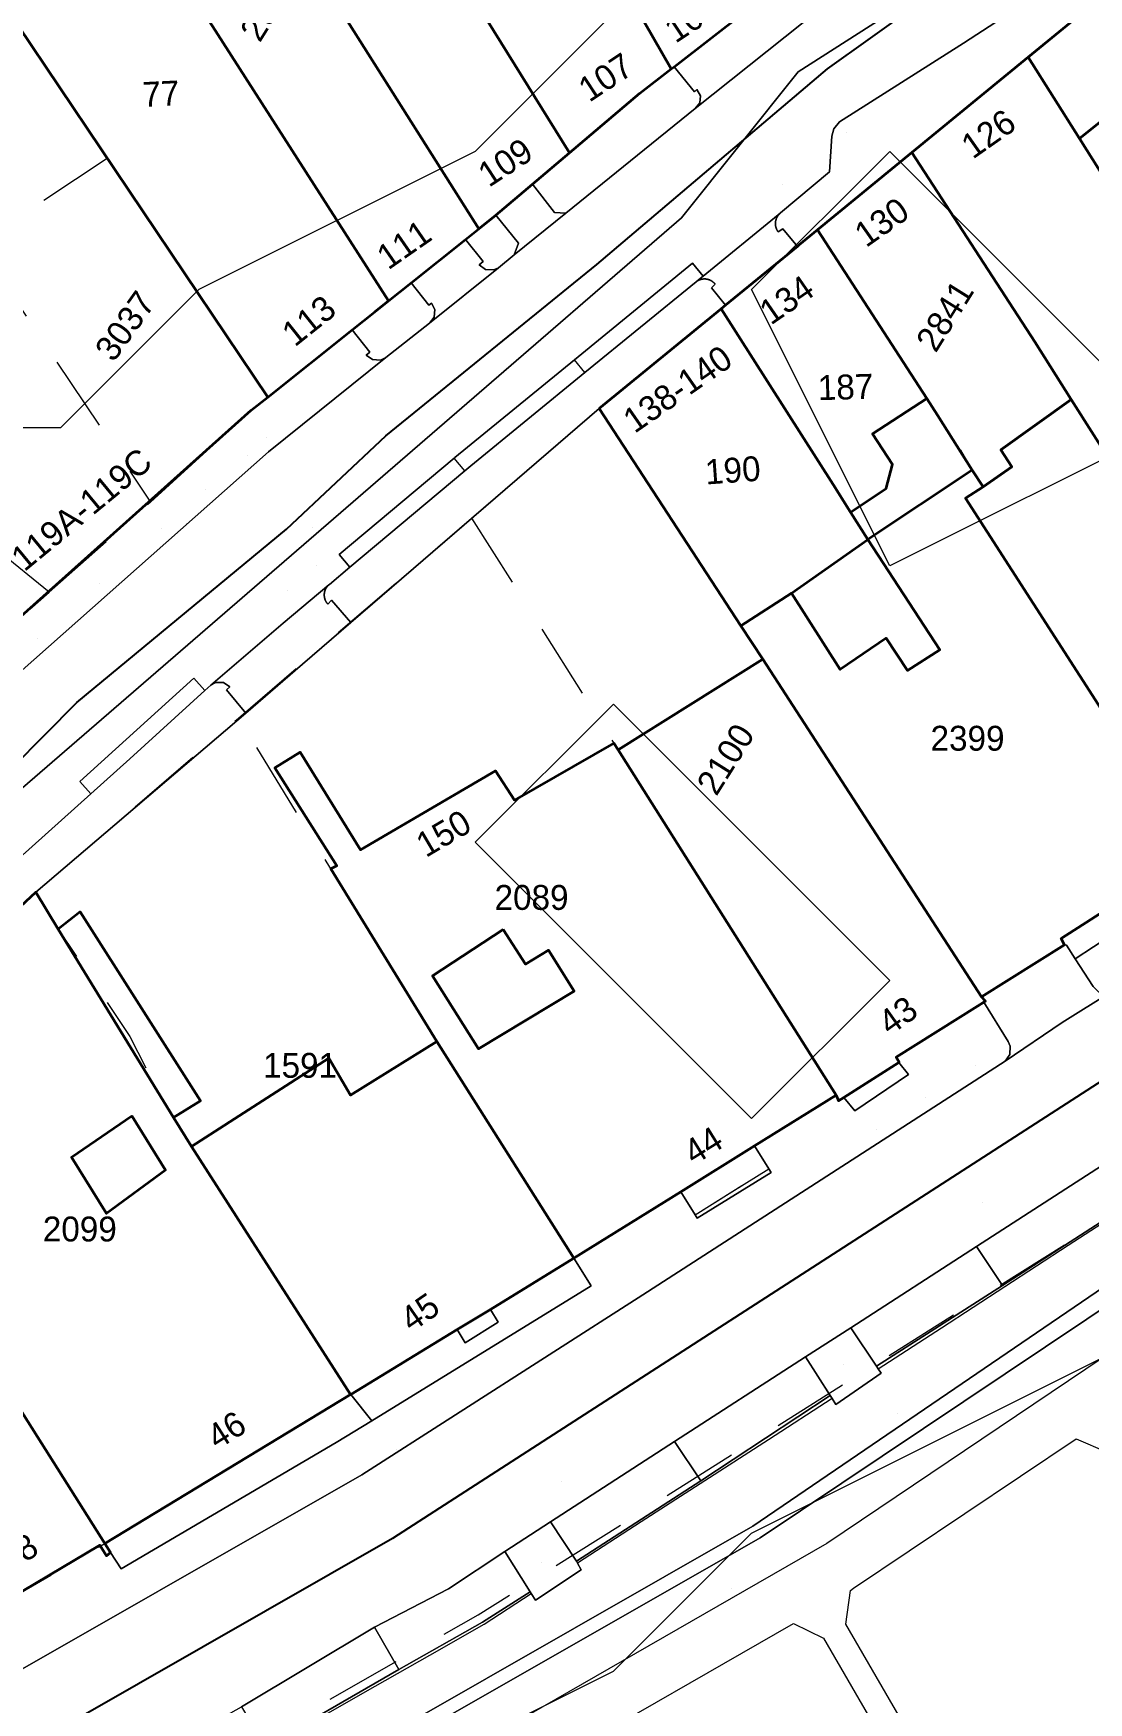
# Model space of a CAD drawing. Header units: metres. Extents: x 0 to 105485, y 0 to 425721.
# Drawn here: x 104996.5 to 105034.7, y 425471.4 to 425531.8 of the extents above; entities that cross this region are included whole.
import ezdxf
from ezdxf.enums import TextEntityAlignment as Align

# ---------------------------------------------------------------- set-up
doc = ezdxf.new("R2010")
doc.units = ezdxf.units.M
doc.header["$MEASUREMENT"] = 0
doc.linetypes.add('IE-TERREINAFSCHEIDING_KUNSTMATIG-SO', pattern=[11, 4, -1, 4, -2])
doc.linetypes.add('KG-PERCEEL-SO', pattern=[19, 5.5, -4, 5.5, -4])
for name, color, linetype, lineweight in [('B-XX-GK-KADEMUUR-G', 150, 'Continuous', 18), ('B-XX-GR-BOOM-G', 90, 'Continuous', 13), ('B-XX-IE-MEUBILAIR-G', 7, 'Continuous', 18), ('B-XX-IE-MEUBILAIR_WATERWEGMEUBILAIR-G', 150, 'Continuous', 18), ('B-XX-IE-TERREINAFSCHEIDING_KUNSTMATIG_HEKWERK-G', 20, 'IE-TERREINAFSCHEIDING_KUNSTMATIG-SO', 18), ('B-XX-KG-GRENS_PERCEEL-G', 150, 'KG-PERCEEL-SO', 18), ('B-XX-KG-GRENS_PERCEEL-T', 150, 'KG-PERCEEL-SO', 18), ('B-XX-KW-KUNSTWERK_STEIGER-G', 170, 'Continuous', 18), ('B-XX-OG-BEBOUWING-G', 7, 'Continuous', 35), ('B-XX-OG-BEBOUWING_HUISNUMMER-T', 7, 'Continuous', 18), ('B-XX-OG-BEBOUWING_TRAP-G', 7, 'Continuous', 18), ('B-XX-OG-GRENS-G', 7, 'Continuous', 18), ('B-XX-OG-TERREIN_ERF-G', 7, 'Continuous', 18), ('B-XX-OG-WATER_HAVEN-G', 170, 'Continuous', 18), ('B-XX-VH-GESLOTENVERHARDING_BETON-G', 10, 'Continuous', 18), ('B-XX-VH-ONVERHARD_ZAND-G', 210, 'Continuous', 18), ('B-XX-VH-OPENVERHARDING-G', 90, 'Continuous', 18), ('B-XX-VW-MARKERING-G', 7, 'Continuous', 18)]:
    doc.layers.add(name, color=color, linetype=linetype, lineweight=lineweight)
doc.layers.add('GIS-WEGVAKKEN', color=2, linetype='Continuous')

msp = doc.modelspace()

# ---------------------------------------------------------------- linework, layer by layer
at = {"layer": 'B-XX-GK-KADEMUUR-G', "ltscale": 0.5}
msp.add_lwpolyline([(105042.275, 425491.205), (105022.549, 425477.747), (105000, 425464.864), (104983.482, 425455.35), (104966.034, 425445.388), (104966.253, 425445.002), (105022.813, 425477.327), (105074.497, 425511.936)], dxfattribs=at)
at = {"layer": 'B-XX-GR-BOOM-G', "color": 0, "true_color": 0x604a38}
for points in [[(105025.835, 425483.603, 2.652), (105025.835, 425483.603, 5.452)], [(105014.899, 425476.451, 2.65), (105014.899, 425476.451, 5.45)]]:
    msp.add_polyline3d(points, dxfattribs=at)
at = {"layer": 'B-XX-IE-MEUBILAIR-G', "color": 0, "true_color": 0x604a38}
for points in [[(105025.929, 425528.196, 4.08), (105025.929, 425528.196, 7.08)], [(105023.629, 425526.3, 4.073), (105023.629, 425526.3, 7.073)], [(105023.317, 425525.083, 4.073), (105023.317, 425525.083, 5.573)], [(105014.626, 425524.324, 4.117), (105014.626, 425524.324, 5.617)], [(105004.947, 425517.161, 4.02), (105004.947, 425517.161, 7.02)], [(105015.211, 425516.981, 4.223), (105015.211, 425516.981, 5.723)], [(105004.251, 425516.484, 3.987), (105004.251, 425516.484, 5.487)], [(105012.337, 425516.12, 4.003), (105012.337, 425516.12, 5.503)], [(105002.754, 425515.276, 3.951), (105002.754, 425515.276, 6.951)], [(105002.043, 425514.022, 3.943), (105002.043, 425514.022, 5.443)], [(105001.138, 425513.859, 3.921), (105001.138, 425513.859, 6.921)], [(105006.611, 425513.876, 3.955), (105006.611, 425513.876, 5.455)], [(105006.767, 425512.515, 3.938), (105006.767, 425512.515, 6.938)], [(104998.895, 425511.874, 3.903), (104998.895, 425511.874, 6.903)], [(105005.704, 425511.603, 3.906), (105005.704, 425511.603, 6.906)], [(104996.673, 425509.88, 3.866), (104996.673, 425509.88, 6.866)], [(105000.424, 425505.896, 3.845), (105000.424, 425505.896, 5.345)], [(105033.731, 425495.973, 2.756), (105033.731, 425495.973, 4.256)], [(105030.592, 425494.419, 2.816), (105030.592, 425494.419, 5.816)], [(105028.781, 425493.261, 2.813), (105028.781, 425493.261, 5.813)], [(105027.021, 425492.118, 2.803), (105027.021, 425492.118, 5.803)], [(105030.838, 425489.47, 2.679), (105030.838, 425489.47, 4.179)], [(105027.764, 425481.836, 2.562), (105027.764, 425481.836, 4.062)], [(105009.664, 425480.531, 2.77), (105009.664, 425480.531, 4.27)], [(105015.635, 425479.377, 2.683), (105015.635, 425479.377, 4.183)], [(105005.372, 425477.974, 2.785), (105005.372, 425477.974, 4.285)], [(105018.93, 425475.683, 2.354), (105018.93, 425475.683, 3.854)]]:
    msp.add_polyline3d(points, dxfattribs=at)
at = {"layer": 'B-XX-IE-MEUBILAIR_WATERWEGMEUBILAIR-G', "color": 0, "true_color": 0x604a38}
msp.add_polyline3d([(105021.769, 425475.504, 2.564), (105021.769, 425475.504, 4.064)], dxfattribs=at)
at = {"layer": 'B-XX-IE-TERREINAFSCHEIDING_KUNSTMATIG_HEKWERK-G', "ltscale": 0.5, "flags": 128}
msp.add_lwpolyline([(105020.456, 425489.017), (105023.116, 425490.687)], dxfattribs=at)
at = {"layer": 'B-XX-IE-TERREINAFSCHEIDING_KUNSTMATIG_HEKWERK-G', "color": 0, "ltscale": 0.5, "true_color": 0x8c7868}
msp.add_polyline3d([(105020.456, 425489.017, 2.889), (105021.786, 425489.852, 2.838), (105023.116, 425490.687, 2.88)], dxfattribs=at)
at = {"layer": 'B-XX-KG-GRENS_PERCEEL-G', "ltscale": 0.5, "flags": 128}
for points in [[(104982.477, 425457.402), (105012.611, 425474.545), (105060.481, 425504.778), (105074.101, 425513.57), (105076.137, 425510.516), (105077.458, 425510.794), (105112.314, 425537.198), (105117.731, 425544.199), (105147.147, 425568.679), (105147.29, 425569.881), (105200.91, 425616.877), (105230.356, 425642.902)], [(105012.627, 425524.692), (105000.733, 425543.526)], [(104997.536, 425540.562), (105009.368, 425522.093)], [(105014.058, 425540.137), (105019.592, 425530.483)], [(105032.518, 425530.901), (105036.255, 425533.958), (105040.859, 425537.736)], [(105009.702, 425537.453), (105015.908, 425527.445)], [(104992.925, 425536.564), (104999.189, 425527.245)], [(105019.592, 425530.483), (105022.052, 425532.381), (105022.278, 425532.557)], [(105028.3, 425527.452), (105032.518, 425530.901)], [(105032.518, 425530.901), (105041.798, 425516.131), (105047.278, 425507.702)], [(105015.908, 425527.445), (105018.452, 425529.604), (105019.592, 425530.483)], [(104999.189, 425527.245), (104994.511, 425524.134)], [(104999.189, 425527.245), (104999.297, 425527.085), (105004.997, 425518.606)], [(105012.627, 425524.692), (105013.247, 425525.187), (105015.908, 425527.445)], [(105024.897, 425524.668), (105028.3, 425527.452)], [(105028.3, 425527.452), (105032.74, 425520.603), (105034.063, 425518.517)], [(105009.368, 425522.093), (105012.627, 425524.692)], [(105021.395, 425521.804), (105024.897, 425524.668)], [(105024.897, 425524.668), (105029.227, 425517.953), (105030.036, 425516.724), (105030.48, 425515.964)], [(104994.724, 425523.818), (105000.756, 425514.811)], [(105004.997, 425518.606), (105008.873, 425521.698), (105009.368, 425522.093)], [(105016.987, 425518.198), (105021.395, 425521.804)], [(105021.395, 425521.804), (105026.705, 425513.452)], [(105000.756, 425514.811), (105004.264, 425518.022), (105004.997, 425518.606)], [(105012.369, 425514.232), (105016.987, 425518.198)], [(105016.987, 425518.198), (105022.114, 425510.334)], [(105030.875, 425515.358), (105031.917, 425516.085), (105031.513, 425516.7), (105034.063, 425518.517)], [(105034.063, 425518.517), (105037.336, 425513.353), (105042.725, 425504.792)], [(105026.705, 425513.452), (105029.789, 425515.493), (105030.48, 425515.964)], [(105030.48, 425515.964), (105030.875, 425515.358)], [(105030.875, 425515.358), (105030.237, 425514.955), (105038.506, 425502.094)], [(104997.091, 425511.546), (105000, 425514.119), (105000.756, 425514.811)], [(105003.939, 425506.992), (105012.369, 425514.232)], [(105012.369, 425514.232), (105025.552, 425493.348)], [(104997.091, 425511.546), (104994.482, 425513.655)], [(105022.114, 425510.334), (105023.939, 425511.511), (105026.705, 425513.452)], [(104996.392, 425510.928), (104997.091, 425511.546)], [(105022.114, 425510.334), (105030.816, 425496.902)], [(104996.6, 425500.689), (104997.354, 425501.337), (105003.939, 425506.992)], [(105016.07, 425487.449), (105011.105, 425495.286), (105003.939, 425506.992)], [(105030.816, 425496.902), (105033.82, 425498.784), (105033.7, 425499.022), (105038.506, 425502.094)], [(104993.021, 425497.357), (104996.6, 425500.689)], [(104996.6, 425500.689), (104997.414, 425499.355), (105000, 425495.467), (105001.131, 425493.276), (105002.238, 425491.487), (105007.986, 425482.513)], [(105025.552, 425493.348), (105025.641, 425493.14), (105027.842, 425494.544), (105027.723, 425494.722), (105030.965, 425496.753), (105030.816, 425496.902)], [(104988.94, 425493.575), (104991.353, 425489.453), (104999.098, 425477.123)], [(105016.07, 425487.449), (105025.552, 425493.348)], [(105007.986, 425482.513), (105015.23, 425486.926), (105016.07, 425487.449)], [(104999.098, 425477.123), (105007.986, 425482.513)], [(104994.771, 425474.6), (104999.098, 425477.123)]]:
    msp.add_lwpolyline(points, dxfattribs=at)
at = {"layer": 'B-XX-KW-KUNSTWERK_STEIGER-G', "ltscale": 0.5}
for points in [[(105053.956, 425496.474), (105025.222, 425477.129), (104991.732, 425457.875), (104964.104, 425441.917), (104963.294, 425443.273), (104961.732, 425442.25)], [(105031.341, 425464.827), (105025.907, 425474.208), (105026.073, 425475.425), (105026.183, 425475.505), (105034.236, 425480.913), (105035.357, 425480.435)], [(105015.323, 425469.237), (105024.019, 425474.234), (105025.105, 425473.695), (105030.513, 425464.353)]]:
    msp.add_lwpolyline(points, dxfattribs=at)
at = {"layer": 'B-XX-OG-BEBOUWING-G', "ltscale": 0.5}
for points in [[(105014.058, 425540.137), (105019.592, 425530.483), (105019.692, 425530.56), (105022.291, 425532.568), (105015.197, 425543.881), (105013.06, 425542.221), (105014.412, 425540.356)], [(105009.368, 425522.093), (105001.793, 425533.917), (104997.539, 425540.558), (104997.277, 425540.319), (104997.1, 425540.166), (104998.576, 425537.787), (104995.788, 425536.096), (104994.677, 425538.076), (104992.92, 425536.56), (105004.997, 425518.606), (105008.052, 425521.043), (105008.873, 425521.698)], [(105014.058, 425540.137), (105009.702, 425537.453), (105015.908, 425527.445), (105018.452, 425529.604), (105019.592, 425530.483)], [(105009.702, 425537.453), (105009.023, 425538.543), (105005.369, 425536.185), (105012.627, 425524.692), (105013.244, 425525.185), (105014.578, 425526.316), (105015.908, 425527.445)], [(105040.873, 425537.761), (105040.432, 425537.4), (105032.504, 425530.902), (105034.36, 425527.969), (105038.315, 425531.133), (105045.991, 425518.849), (105041.798, 425516.131), (105043.213, 425513.955), (105047.174, 425507.862), (105047.278, 425507.703), (105049.911, 425509.386), (105055.883, 425513.331), (105055.941, 425513.369), (105047.372, 425527.215), (105044.992, 425531.077)], [(105004.997, 425518.606), (104992.92, 425536.56), (104992.677, 425536.339), (104980.428, 425525.23), (104984.709, 425517.873), (104987.332, 425513.575), (104991.547, 425506.641), (105004.398, 425518.129)], [(105005.369, 425536.185), (105001.793, 425533.917), (105009.368, 425522.093), (105010.184, 425522.743), (105012.152, 425524.313), (105012.627, 425524.692)], [(105040.18, 425518.706), (105034.36, 425527.969), (105032.504, 425530.902), (105028.298, 425527.455), (105032.74, 425520.603), (105034.063, 425518.517), (105035.7, 425515.935), (105037.336, 425513.353), (105043.213, 425513.955), (105041.798, 425516.131)], [(105034.063, 425518.517), (105032.74, 425520.603), (105028.298, 425527.455), (105024.881, 425524.655), (105028.836, 425518.557), (105029.227, 425517.953), (105030.482, 425515.96), (105030.875, 425515.358), (105031.917, 425516.085), (105031.513, 425516.7)], [(105024.881, 425524.655), (105024.225, 425524.119), (105024.155, 425524.061), (105021.553, 425521.933), (105021.393, 425521.802), (105025.45, 425515.445), (105026.077, 425514.449), (105027.361, 425515.294), (105027.592, 425516.166), (105026.868, 425517.281), (105028.836, 425518.557)], [(105016.987, 425518.198), (105022.114, 425510.334), (105023.939, 425511.511), (105026.705, 425513.452), (105026.077, 425514.449), (105025.45, 425515.445), (105021.393, 425521.802)], [(105030.875, 425515.358), (105030.237, 425514.955), (105038.506, 425502.094), (105042.725, 425504.792), (105042.653, 425504.906), (105037.336, 425513.353), (105035.7, 425515.935), (105034.063, 425518.517), (105031.513, 425516.7), (105031.917, 425516.085)], [(105030.482, 425515.96), (105026.705, 425513.452), (105029.303, 425509.466), (105028.143, 425508.72), (105027.367, 425509.879), (105025.701, 425508.745), (105023.939, 425511.511), (105022.114, 425510.334), (105022.901, 425509.126), (105030.816, 425496.902), (105033.82, 425498.784), (105033.7, 425499.022), (105037.693, 425501.574), (105038.506, 425502.094), (105030.237, 425514.955), (105030.875, 425515.358)], [(105022.901, 425509.126), (105017.666, 425505.841), (105025.552, 425493.348), (105025.641, 425493.14), (105025.84, 425493.267), (105027.822, 425494.531), (105027.842, 425494.544), (105027.732, 425494.728), (105030.675, 425496.571), (105030.903, 425496.714), (105030.965, 425496.753), (105030.816, 425496.902)], [(105025.552, 425493.348), (105017.666, 425505.841), (105017.517, 425506.079), (105013.917, 425504.017), (105013.23, 425505.088), (105008.352, 425502.22), (105006.171, 425505.759), (105005.249, 425505.192), (105007.489, 425501.652), (105007.281, 425501.533), (105011.105, 425495.286), (105016.07, 425487.449), (105019.935, 425489.853), (105022.604, 425491.514)], [(105002.238, 425491.487), (105001.587, 425492.539), (104997.414, 425499.355), (104996.6, 425500.689), (104993.021, 425497.357), (104996, 425493.3), (104994.756, 425492.397), (104995.087, 425491.943), (104991.353, 425489.453), (104994.94, 425483.703), (104999.098, 425477.123), (105007.987, 425482.511)], [(104997.414, 425499.355), (105001.587, 425492.539), (105002.566, 425493.145), (104998.213, 425499.987)], [(105013.509, 425499.341), (105014.316, 425498.092), (105015.149, 425498.599), (105016.075, 425497.112), (105012.624, 425495.021), (105010.951, 425497.668)], [(105011.105, 425495.286), (105007.982, 425493.345), (105007.205, 425494.683), (105002.238, 425491.487), (105007.987, 425482.511), (105008.005, 425482.522), (105011.846, 425484.863), (105013.049, 425485.596), (105016.07, 425487.449)], [(104991.353, 425489.453), (104988.94, 425493.575), (104988.204, 425492.888), (104985.551, 425490.412), (104994.77, 425474.599), (104998.92, 425477.062), (104999.161, 425476.676), (104999.309, 425476.797), (104999.098, 425477.123), (104994.94, 425483.703)], [(105000.08, 425492.6), (105001.291, 425490.632), (104999.158, 425489.065), (104997.892, 425491.11)]]:
    msp.add_lwpolyline(points, close=True, dxfattribs=at)
at = {"layer": 'B-XX-OG-BEBOUWING_TRAP-G', "ltscale": 0.5}
msp.add_lwpolyline([(105027.822, 425494.531), (105025.84, 425493.267), (105026.238, 425492.784), (105028.171, 425494.098)], close=True, dxfattribs=at)
at = {"layer": 'B-XX-OG-GRENS-G'}
for points in [[(105007.5, 425547.5, 4.062), (105012.5, 425547.5, 4.133), (105022.5, 425537.5, 4.269), (105017.5, 425532.5, 4.19), (105012.5, 425527.5, 4.216), (105002.5, 425522.5, 4.137), (104997.5, 425517.5, 4.141), (104982.5, 425517.5, 3.813), (104982.5, 425527.5, 3.946), (104987.5, 425532.5, 3.982), (104997.5, 425537.5, 4.157)], [(105027.5, 425527.5, 4.182), (105037.5, 425517.5, 3.137), (105027.5, 425512.5, 3.144), (105022.5, 425522.5, 4.167)], [(105017.5, 425507.5, 4.045), (105027.5, 425497.5, 2.838), (105022.5, 425492.5, 2.912), (105012.5, 425502.5, 4.147)]]:
    msp.add_polyline3d(points, close=True, dxfattribs=at)
msp.add_polyline3d([(104912.5, 425472.5, 1.455), (104917.5, 425462.5, 0.595), (104922.5, 425457.5, 1.362), (104927.5, 425452.5, 1.308), (104937.5, 425447.5, 3.443), (104947.5, 425442.5, 2.051), (104952.5, 425437.5, 3.851), (104957.5, 425442.5, 1.263), (104967.5, 425447.5, 2.407), (104972.5, 425447.5, 1.286), (104982.5, 425452.5, 0.832), (104992.5, 425457.5, 0.593), (104997.5, 425462.5, 1.441), (105007.5, 425467.5, 0.823), (105017.5, 425472.5, 0.678), (105022.5, 425477.5, 1.633), (105032.5, 425482.5, 1.235), (105042.5, 425487.5, 1.664)], dxfattribs=at)
at = {"layer": 'B-XX-OG-TERREIN_ERF-G', "ltscale": 0.5}
for points in [[(105034.36, 425527.969), (105040.18, 425518.706), (105041.798, 425516.131), (105045.991, 425518.849), (105038.315, 425531.133)], [(105007.281, 425501.533), (105007.489, 425501.652), (105005.249, 425505.192), (105006.171, 425505.759), (105008.352, 425502.22), (105013.23, 425505.088), (105013.917, 425504.017), (105017.517, 425506.079), (105017.666, 425505.841), (105022.901, 425509.126), (105022.114, 425510.334), (105016.987, 425518.198), (105007.996, 425510.448), (105006.249, 425508.942), (105004.201, 425507.175), (104996.6, 425500.689), (104997.414, 425499.355), (104998.213, 425499.987), (105002.566, 425493.145), (105001.587, 425492.539), (105002.238, 425491.487), (105007.205, 425494.683), (105007.982, 425493.345), (105011.105, 425495.286)], [(105026.705, 425513.452), (105030.482, 425515.96), (105029.227, 425517.953), (105028.836, 425518.557), (105026.868, 425517.281), (105027.592, 425516.166), (105027.361, 425515.294), (105026.077, 425514.449)], [(105026.705, 425513.452), (105023.939, 425511.511), (105025.701, 425508.745), (105027.367, 425509.879), (105028.143, 425508.72), (105029.303, 425509.466)], [(105013.509, 425499.341), (105010.951, 425497.668), (105012.624, 425495.021), (105016.075, 425497.112), (105015.149, 425498.599), (105014.316, 425498.092)], [(105000.08, 425492.6), (104997.892, 425491.11), (104999.158, 425489.065), (105001.291, 425490.632)]]:
    msp.add_lwpolyline(points, close=True, dxfattribs=at)
at = {"layer": 'B-XX-OG-WATER_HAVEN-G', "ltscale": 0.5}
msp.add_lwpolyline([(105074.497, 425511.936), (105022.813, 425477.327), (104966.253, 425445.002), (104965.178, 425444.374), (104964.026, 425443.7), (104963.716, 425443.519), (104963.468, 425443.375), (104963.113, 425443.168), (104961.67, 425442.328)], dxfattribs=at)
at = {"layer": 'B-XX-VH-GESLOTENVERHARDING_BETON-G', "ltscale": 0.5}
msp.add_lwpolyline([(105013.049, 425485.596), (105011.846, 425484.863), (105012.138, 425484.389), (105013.328, 425485.136)], close=True, dxfattribs=at)
at = {"layer": 'B-XX-VH-ONVERHARD_ZAND-G', "ltscale": 0.5}
for points in [[(105027.012, 425483.541), (105026.083, 425484.933), (105024.45, 425483.88), (105025.336, 425482.485), (105025.41, 425482.368), (105025.546, 425482.154), (105027.183, 425483.284), (105027.076, 425483.445)], [(105015.229, 425477.906), (105013.573, 425476.838), (105014.484, 425475.38), (105014.524, 425475.316), (105014.675, 425475.074), (105016.338, 425476.176), (105016.198, 425476.416), (105016.158, 425476.486)]]:
    msp.add_lwpolyline(points, close=True, dxfattribs=at)
at = {"layer": 'B-XX-VH-OPENVERHARDING-G', "ltscale": 0.5}
for points in [[(105025.669, 425533.215), (105020.458, 425529.053), (105015.772, 425525.257), (105013.911, 425523.75), (105013.343, 425523.29), (105010.848, 425521.288), (105009.263, 425520.038), (105005.027, 425516.631), (104992.275, 425505.34), (104984.018, 425497.968), (104980.357, 425494.7), (104970.211, 425485.658), (104969.047, 425484.546), (104967.971, 425483.518), (104967.766, 425483.355), (104967.294, 425483.125), (104968.52, 425480.596), (105019.957, 425525.092), (105024.178, 425530.371), (105034.467, 425536.968)], [(105034.467, 425536.968), (105024.178, 425530.371), (105019.957, 425525.092), (104968.52, 425480.596)], [(105034.597, 425534.304), (105030.164, 425531.413), (105025.681, 425528.567), (105025.471, 425528.32), (105025.402, 425528.053), (105025.314, 425526.761), (105023.543, 425525.271), (105023.543, 425525.271), (105023.542, 425525.27), (105023.541, 425525.27), (105023.541, 425525.269), (105023.54, 425525.268), (105023.539, 425525.268), (105023.538, 425525.267), (105023.537, 425525.266), (105023.537, 425525.265), (105023.536, 425525.265), (105023.535, 425525.264), (105023.534, 425525.263), (105023.534, 425525.263), (105023.533, 425525.262), (105023.532, 425525.261), (105023.531, 425525.26), (105023.53, 425525.26), (105023.53, 425525.259), (105023.529, 425525.258), (105023.528, 425525.258), (105023.527, 425525.257), (105023.527, 425525.256), (105023.526, 425525.255), (105023.525, 425525.255), (105023.524, 425525.254), (105023.523, 425525.253), (105023.523, 425525.252), (105023.522, 425525.252), (105023.521, 425525.251), (105023.52, 425525.25), (105023.52, 425525.25), (105023.519, 425525.249), (105023.518, 425525.248), (105023.517, 425525.247), (105023.517, 425525.247), (105023.516, 425525.246), (105023.515, 425525.245), (105023.514, 425525.244), (105023.514, 425525.244), (105023.513, 425525.243), (105023.512, 425525.242), (105023.511, 425525.241), (105023.511, 425525.241), (105023.51, 425525.24), (105023.509, 425525.239), (105023.508, 425525.238), (105023.508, 425525.238), (105023.507, 425525.237), (105023.506, 425525.236), (105023.505, 425525.235), (105023.505, 425525.235), (105023.504, 425525.234), (105023.503, 425525.233), (105023.502, 425525.232), (105023.502, 425525.232), (105023.501, 425525.231), (105023.5, 425525.23), (105023.499, 425525.229), (105023.499, 425525.228), (105023.498, 425525.228), (105023.497, 425525.227), (105023.497, 425525.226), (105023.496, 425525.225), (105023.495, 425525.225), (105023.494, 425525.224), (105023.494, 425525.223), (105023.493, 425525.222), (105023.492, 425525.222), (105023.492, 425525.221), (105023.491, 425525.22), (105023.49, 425525.219), (105023.489, 425525.218), (105023.489, 425525.218), (105023.488, 425525.217), (105023.487, 425525.216), (105023.487, 425525.215), (105023.486, 425525.214), (105023.485, 425525.214), (105023.484, 425525.213), (105023.484, 425525.212), (105023.483, 425525.211), (105023.482, 425525.211), (105023.482, 425525.21), (105023.481, 425525.209), (105023.48, 425525.208), (105023.48, 425525.207), (105023.479, 425525.207), (105023.478, 425525.206), (105023.477, 425525.205), (105023.477, 425525.204), (105023.476, 425525.203), (105023.475, 425525.202), (105023.475, 425525.202), (105023.474, 425525.201), (105023.473, 425525.2), (105023.473, 425525.199), (105023.472, 425525.198), (105023.471, 425525.198), (105023.471, 425525.197), (105023.47, 425525.196), (105023.47, 425525.196), (105023.466, 425525.191), (105023.462, 425525.186), (105023.458, 425525.18), (105023.454, 425525.175), (105023.45, 425525.169), (105023.447, 425525.164), (105023.443, 425525.159), (105023.439, 425525.153), (105023.436, 425525.147), (105023.432, 425525.142), (105023.429, 425525.136), (105023.426, 425525.13), (105023.422, 425525.125), (105023.419, 425525.119), (105023.416, 425525.113), (105023.413, 425525.107), (105023.41, 425525.101), (105023.407, 425525.095), (105023.405, 425525.089), (105023.402, 425525.083), (105023.399, 425525.077), (105023.397, 425525.071), (105023.394, 425525.065), (105023.392, 425525.058), (105023.39, 425525.052), (105023.388, 425525.046), (105023.386, 425525.04), (105023.384, 425525.033), (105023.382, 425525.027), (105023.38, 425525.021), (105023.378, 425525.014), (105023.376, 425525.008), (105023.375, 425525.002), (105023.373, 425524.995), (105023.372, 425524.989), (105023.37, 425524.982), (105023.369, 425524.976), (105023.368, 425524.969), (105023.367, 425524.963), (105023.366, 425524.956), (105023.365, 425524.95), (105023.364, 425524.943), (105023.363, 425524.936), (105023.363, 425524.93), (105023.362, 425524.923), (105023.362, 425524.917), (105023.361, 425524.91), (105023.361, 425524.903), (105023.361, 425524.897), (105023.361, 425524.89), (105023.361, 425524.884), (105023.361, 425524.877), (105023.361, 425524.87), (105023.361, 425524.864), (105023.361, 425524.857), (105023.362, 425524.851), (105023.362, 425524.844), (105023.363, 425524.837), (105023.363, 425524.831), (105023.364, 425524.824), (105023.365, 425524.818), (105023.366, 425524.811), (105023.367, 425524.805), (105023.368, 425524.798), (105023.369, 425524.792), (105023.37, 425524.785), (105023.372, 425524.779), (105023.373, 425524.772), (105023.375, 425524.766), (105023.376, 425524.759), (105023.378, 425524.753), (105023.38, 425524.746), (105023.382, 425524.74), (105023.384, 425524.734), (105023.386, 425524.728), (105023.388, 425524.721), (105023.39, 425524.715), (105023.392, 425524.709), (105023.395, 425524.703), (105023.397, 425524.696), (105023.399, 425524.69), (105023.402, 425524.684), (105023.405, 425524.678), (105023.407, 425524.672), (105023.41, 425524.666), (105023.413, 425524.66), (105023.416, 425524.654), (105023.419, 425524.649), (105023.422, 425524.643), (105023.426, 425524.637), (105023.429, 425524.631), (105023.432, 425524.626), (105023.436, 425524.62), (105023.439, 425524.614), (105023.443, 425524.609), (105023.447, 425524.603), (105023.45, 425524.598), (105023.454, 425524.592), (105023.458, 425524.587), (105023.458, 425524.587), (105023.634, 425524.697), (105024.155, 425524.061), (105024.225, 425524.119), (105024.881, 425524.655), (105028.298, 425527.455), (105032.504, 425530.902), (105040.432, 425537.4)], [(104987.621, 425494.408), (104998.593, 425504.253), (104998.191, 425504.698), (105002.316, 425508.433), (105002.718, 425507.988), (105002.936, 425508.186), (105005.555, 425510.433), (105007.207, 425511.818), (105007.223, 425511.832), (105007.962, 425512.452), (105007.577, 425512.912), (105011.739, 425516.398), (105011.765, 425516.419), (105016.09, 425519.959), (105020.366, 425523.451), (105020.746, 425522.986), (105023.464, 425525.206), (105023.543, 425525.271), (105025.314, 425526.761), (105025.402, 425528.053), (105025.471, 425528.32), (105025.681, 425528.567), (105030.164, 425531.413), (105034.597, 425534.304)], [(105035.529, 425497.095), (105033.731, 425495.973), (105031.674, 425494.574), (105018.564, 425486.119), (105008.395, 425479.609), (104978.939, 425462.77), (104978.895, 425462.746), (104981.595, 425458.393), (104986.27, 425461.09), (104991.006, 425463.822), (104991.053, 425463.811), (104992.777, 425464.795), (104997.523, 425467.506), (105002.312, 425470.242), (105004.043, 425471.217), (105008.854, 425474.097), (105011.538, 425475.489), (105013.573, 425476.838), (105015.229, 425477.906), (105019.714, 425480.812), (105024.45, 425483.88), (105026.083, 425484.933), (105030.63, 425487.876), (105035.365, 425490.926)], [(104978.939, 425462.77), (105008.395, 425479.609), (105018.564, 425486.119), (105031.674, 425494.574), (105031.837, 425494.821), (105031.851, 425495.117), (105031.779, 425495.292), (105030.903, 425496.714), (105030.675, 425496.571), (105027.732, 425494.728), (105027.842, 425494.544), (105027.822, 425494.531), (105028.171, 425494.098), (105026.238, 425492.784), (105025.84, 425493.267), (105025.641, 425493.14), (105025.552, 425493.348), (105022.604, 425491.514), (105023.116, 425490.687), (105023.204, 425490.545), (105020.527, 425488.902), (105020.456, 425489.017), (105019.935, 425489.853), (105016.07, 425487.449), (105016.691, 425486.452), (105008.759, 425481.57), (105007.47, 425480.777), (104999.685, 425476.214), (104999.309, 425476.797), (104999.161, 425476.676), (104998.92, 425477.062), (104994.77, 425474.599)], [(105000, 425464.864), (105022.549, 425477.747), (105042.275, 425491.205)], [(105036.262, 425489.483), (105031.578, 425486.463), (105027.012, 425483.541), (105027.076, 425483.445), (105027.183, 425483.284), (105025.546, 425482.154), (105025.41, 425482.368), (105025.336, 425482.485), (105020.664, 425479.39), (105016.158, 425476.486), (105016.198, 425476.416), (105016.338, 425476.176), (105014.675, 425475.074), (105014.524, 425475.316), (105014.484, 425475.38), (105012.765, 425474.278), (105009.735, 425472.571), (105004.91, 425469.777)]]:
    msp.add_lwpolyline(points, dxfattribs=at)
for points in [[(105025.669, 425533.215), (105025.478, 425533.122), (105025.201, 425533.136), (105024.976, 425533.298), (105025.036, 425533.362), (105024.373, 425534.193), (105022.291, 425532.568), (105019.692, 425530.56), (105020.432, 425529.657), (105020.521, 425529.736), (105020.649, 425529.511), (105020.626, 425529.252), (105020.458, 425529.053)], [(105020.458, 425529.053), (105020.626, 425529.252), (105020.649, 425529.511), (105020.521, 425529.736), (105020.432, 425529.657), (105019.692, 425530.56), (105019.592, 425530.483), (105018.452, 425529.604), (105015.908, 425527.445), (105014.578, 425526.316), (105015.364, 425525.286), (105015.772, 425525.257)], [(105015.772, 425525.257), (105015.364, 425525.286), (105014.578, 425526.316), (105013.244, 425525.185), (105014.067, 425524.181), (105013.911, 425523.75)], [(105013.244, 425525.185), (105012.627, 425524.692), (105012.152, 425524.313), (105012.791, 425523.51), (105012.645, 425523.393), (105012.875, 425523.227), (105013.158, 425523.209), (105013.343, 425523.29), (105013.911, 425523.75), (105014.067, 425524.181)], [(105024.155, 425524.061), (105023.634, 425524.697), (105023.458, 425524.587), (105023.458, 425524.587), (105023.454, 425524.592), (105023.45, 425524.598), (105023.447, 425524.603), (105023.443, 425524.609), (105023.439, 425524.614), (105023.436, 425524.62), (105023.432, 425524.626), (105023.429, 425524.631), (105023.426, 425524.637), (105023.422, 425524.643), (105023.419, 425524.649), (105023.416, 425524.654), (105023.413, 425524.66), (105023.41, 425524.666), (105023.407, 425524.672), (105023.405, 425524.678), (105023.402, 425524.684), (105023.399, 425524.69), (105023.397, 425524.696), (105023.395, 425524.703), (105023.392, 425524.709), (105023.39, 425524.715), (105023.388, 425524.721), (105023.386, 425524.728), (105023.384, 425524.734), (105023.382, 425524.74), (105023.38, 425524.746), (105023.378, 425524.753), (105023.376, 425524.759), (105023.375, 425524.766), (105023.373, 425524.772), (105023.372, 425524.779), (105023.37, 425524.785), (105023.369, 425524.792), (105023.368, 425524.798), (105023.367, 425524.805), (105023.366, 425524.811), (105023.365, 425524.818), (105023.364, 425524.824), (105023.363, 425524.831), (105023.363, 425524.837), (105023.362, 425524.844), (105023.362, 425524.851), (105023.361, 425524.857), (105023.361, 425524.864), (105023.361, 425524.87), (105023.361, 425524.877), (105023.361, 425524.884), (105023.361, 425524.89), (105023.361, 425524.897), (105023.361, 425524.903), (105023.361, 425524.91), (105023.362, 425524.917), (105023.362, 425524.923), (105023.363, 425524.93), (105023.363, 425524.936), (105023.364, 425524.943), (105023.365, 425524.95), (105023.366, 425524.956), (105023.367, 425524.963), (105023.368, 425524.969), (105023.369, 425524.976), (105023.37, 425524.982), (105023.372, 425524.989), (105023.373, 425524.995), (105023.375, 425525.002), (105023.376, 425525.008), (105023.378, 425525.014), (105023.38, 425525.021), (105023.382, 425525.027), (105023.384, 425525.033), (105023.386, 425525.04), (105023.388, 425525.046), (105023.39, 425525.052), (105023.392, 425525.058), (105023.394, 425525.065), (105023.397, 425525.071), (105023.399, 425525.077), (105023.402, 425525.083), (105023.405, 425525.089), (105023.407, 425525.095), (105023.41, 425525.101), (105023.413, 425525.107), (105023.416, 425525.113), (105023.419, 425525.119), (105023.422, 425525.125), (105023.426, 425525.13), (105023.429, 425525.136), (105023.432, 425525.142), (105023.436, 425525.147), (105023.439, 425525.153), (105023.443, 425525.159), (105023.447, 425525.164), (105023.45, 425525.169), (105023.454, 425525.175), (105023.458, 425525.18), (105023.462, 425525.186), (105023.466, 425525.191), (105023.47, 425525.196), (105023.47, 425525.196), (105023.471, 425525.197), (105023.471, 425525.198), (105023.472, 425525.198), (105023.473, 425525.199), (105023.473, 425525.2), (105023.474, 425525.201), (105023.475, 425525.202), (105023.475, 425525.202), (105023.476, 425525.203), (105023.477, 425525.204), (105023.477, 425525.205), (105023.478, 425525.206), (105023.479, 425525.207), (105023.48, 425525.207), (105023.48, 425525.208), (105023.481, 425525.209), (105023.482, 425525.21), (105023.482, 425525.211), (105023.483, 425525.211), (105023.484, 425525.212), (105023.484, 425525.213), (105023.485, 425525.214), (105023.486, 425525.214), (105023.487, 425525.215), (105023.487, 425525.216), (105023.488, 425525.217), (105023.489, 425525.218), (105023.489, 425525.218), (105023.49, 425525.219), (105023.491, 425525.22), (105023.492, 425525.221), (105023.492, 425525.222), (105023.493, 425525.222), (105023.494, 425525.223), (105023.494, 425525.224), (105023.495, 425525.225), (105023.496, 425525.225), (105023.497, 425525.226), (105023.497, 425525.227), (105023.498, 425525.228), (105023.499, 425525.228), (105023.499, 425525.229), (105023.5, 425525.23), (105023.501, 425525.231), (105023.502, 425525.232), (105023.502, 425525.232), (105023.503, 425525.233), (105023.504, 425525.234), (105023.505, 425525.235), (105023.505, 425525.235), (105023.506, 425525.236), (105023.507, 425525.237), (105023.508, 425525.238), (105023.508, 425525.238), (105023.509, 425525.239), (105023.51, 425525.24), (105023.511, 425525.241), (105023.511, 425525.241), (105023.512, 425525.242), (105023.513, 425525.243), (105023.514, 425525.244), (105023.514, 425525.244), (105023.515, 425525.245), (105023.516, 425525.246), (105023.517, 425525.247), (105023.517, 425525.247), (105023.518, 425525.248), (105023.519, 425525.249), (105023.52, 425525.25), (105023.52, 425525.25), (105023.521, 425525.251), (105023.522, 425525.252), (105023.523, 425525.252), (105023.523, 425525.253), (105023.524, 425525.254), (105023.525, 425525.255), (105023.526, 425525.255), (105023.527, 425525.256), (105023.527, 425525.257), (105023.528, 425525.258), (105023.529, 425525.258), (105023.53, 425525.259), (105023.53, 425525.26), (105023.531, 425525.26), (105023.532, 425525.261), (105023.533, 425525.262), (105023.534, 425525.263), (105023.534, 425525.263), (105023.535, 425525.264), (105023.536, 425525.265), (105023.537, 425525.265), (105023.537, 425525.266), (105023.538, 425525.267), (105023.539, 425525.268), (105023.54, 425525.268), (105023.541, 425525.269), (105023.541, 425525.27), (105023.542, 425525.27), (105023.543, 425525.271), (105023.543, 425525.271), (105023.464, 425525.206), (105020.746, 425522.986), (105020.632, 425522.893), (105020.498, 425522.784), (105020.498, 425522.784), (105020.499, 425522.785), (105020.501, 425522.786), (105020.502, 425522.787), (105020.504, 425522.788), (105020.505, 425522.789), (105020.507, 425522.79), (105020.508, 425522.791), (105020.509, 425522.792), (105020.511, 425522.793), (105020.512, 425522.794), (105020.514, 425522.795), (105020.515, 425522.796), (105020.517, 425522.797), (105020.518, 425522.798), (105020.52, 425522.799), (105020.521, 425522.8), (105020.523, 425522.801), (105020.524, 425522.802), (105020.526, 425522.803), (105020.527, 425522.804), (105020.529, 425522.805), (105020.53, 425522.806), (105020.532, 425522.807), (105020.533, 425522.808), (105020.535, 425522.809), (105020.536, 425522.81), (105020.538, 425522.811), (105020.539, 425522.812), (105020.541, 425522.813), (105020.542, 425522.814), (105020.544, 425522.815), (105020.545, 425522.815), (105020.547, 425522.816), (105020.548, 425522.817), (105020.55, 425522.818), (105020.551, 425522.819), (105020.553, 425522.82), (105020.554, 425522.821), (105020.556, 425522.822), (105020.557, 425522.822), (105020.559, 425522.823), (105020.561, 425522.824), (105020.562, 425522.825), (105020.564, 425522.826), (105020.565, 425522.827), (105020.567, 425522.827), (105020.568, 425522.828), (105020.57, 425522.829), (105020.572, 425522.83), (105020.573, 425522.831), (105020.575, 425522.831), (105020.576, 425522.832), (105020.578, 425522.833), (105020.58, 425522.834), (105020.581, 425522.834), (105020.583, 425522.835), (105020.584, 425522.836), (105020.586, 425522.837), (105020.588, 425522.837), (105020.589, 425522.838), (105020.591, 425522.839), (105020.592, 425522.84), (105020.594, 425522.84), (105020.596, 425522.841), (105020.597, 425522.842), (105020.599, 425522.842), (105020.601, 425522.843), (105020.602, 425522.844), (105020.604, 425522.845), (105020.605, 425522.845), (105020.607, 425522.846), (105020.609, 425522.847), (105020.61, 425522.847), (105020.612, 425522.848), (105020.614, 425522.848), (105020.615, 425522.849), (105020.617, 425522.85), (105020.619, 425522.85), (105020.62, 425522.851), (105020.622, 425522.852), (105020.624, 425522.852), (105020.625, 425522.853), (105020.627, 425522.853), (105020.629, 425522.854), (105020.63, 425522.855), (105020.632, 425522.855), (105020.634, 425522.856), (105020.635, 425522.856), (105020.637, 425522.857), (105020.639, 425522.857), (105020.64, 425522.858), (105020.642, 425522.858), (105020.644, 425522.859), (105020.646, 425522.859), (105020.647, 425522.86), (105020.649, 425522.861), (105020.651, 425522.861), (105020.652, 425522.862), (105020.654, 425522.862), (105020.654, 425522.862), (105020.66, 425522.864), (105020.666, 425522.865), (105020.671, 425522.867), (105020.677, 425522.868), (105020.683, 425522.87), (105020.689, 425522.871), (105020.695, 425522.872), (105020.7, 425522.873), (105020.706, 425522.875), (105020.712, 425522.876), (105020.718, 425522.877), (105020.724, 425522.877), (105020.73, 425522.878), (105020.736, 425522.879), (105020.742, 425522.88), (105020.748, 425522.88), (105020.754, 425522.881), (105020.76, 425522.881), (105020.766, 425522.882), (105020.772, 425522.882), (105020.778, 425522.882), (105020.784, 425522.882), (105020.79, 425522.882), (105020.796, 425522.882), (105020.802, 425522.882), (105020.808, 425522.882), (105020.814, 425522.882), (105020.82, 425522.882), (105020.825, 425522.881), (105020.831, 425522.881), (105020.837, 425522.881), (105020.843, 425522.88), (105020.849, 425522.879), (105020.855, 425522.879), (105020.861, 425522.878), (105020.867, 425522.877), (105020.873, 425522.876), (105020.879, 425522.875), (105020.885, 425522.874), (105020.891, 425522.873), (105020.897, 425522.872), (105020.902, 425522.87), (105020.908, 425522.869), (105020.914, 425522.867), (105020.92, 425522.866), (105020.926, 425522.864), (105020.931, 425522.863), (105020.937, 425522.861), (105020.943, 425522.859), (105020.948, 425522.857), (105020.954, 425522.855), (105020.96, 425522.853), (105020.965, 425522.851), (105020.971, 425522.849), (105020.976, 425522.847), (105020.982, 425522.845), (105020.988, 425522.842), (105020.993, 425522.84), (105020.998, 425522.838), (105021.004, 425522.835), (105021.009, 425522.832), (105021.015, 425522.83), (105021.02, 425522.827), (105021.025, 425522.824), (105021.03, 425522.821), (105021.036, 425522.818), (105021.041, 425522.815), (105021.046, 425522.812), (105021.051, 425522.809), (105021.056, 425522.806), (105021.061, 425522.803), (105021.066, 425522.799), (105021.071, 425522.796), (105021.076, 425522.793), (105021.081, 425522.789), (105021.086, 425522.786), (105021.09, 425522.782), (105021.095, 425522.778), (105021.1, 425522.775), (105021.105, 425522.771), (105021.109, 425522.767), (105021.114, 425522.763), (105021.118, 425522.759), (105021.123, 425522.755), (105021.127, 425522.751), (105021.131, 425522.747), (105021.136, 425522.743), (105021.14, 425522.739), (105021.144, 425522.734), (105021.148, 425522.73), (105021.152, 425522.726), (105021.156, 425522.721), (105021.16, 425522.717), (105021.164, 425522.712), (105021.168, 425522.708), (105021.172, 425522.703), (105021.176, 425522.698), (105021.179, 425522.694), (105021.183, 425522.689), (105021.183, 425522.689), (105021.05, 425522.566), (105021.553, 425521.933)], [(105013.343, 425523.29), (105013.158, 425523.209), (105012.875, 425523.227), (105012.645, 425523.393), (105012.791, 425523.51), (105012.152, 425524.313), (105010.184, 425522.743), (105010.824, 425521.935), (105010.92, 425522.008), (105011.039, 425521.778), (105011.017, 425521.505), (105010.848, 425521.288)], [(105012.123, 425515.94), (105012.337, 425516.12), (105016.469, 425519.494), (105020.498, 425522.784), (105020.632, 425522.893), (105020.746, 425522.986), (105020.366, 425523.451), (105016.09, 425519.959), (105011.765, 425516.419), (105011.739, 425516.398), (105007.577, 425512.912), (105007.962, 425512.452)], [(105016.987, 425518.198), (105021.393, 425521.802), (105021.553, 425521.933), (105021.05, 425522.566), (105021.183, 425522.689), (105021.183, 425522.689), (105021.179, 425522.694), (105021.176, 425522.698), (105021.172, 425522.703), (105021.168, 425522.708), (105021.164, 425522.712), (105021.16, 425522.717), (105021.156, 425522.721), (105021.152, 425522.726), (105021.148, 425522.73), (105021.144, 425522.734), (105021.14, 425522.739), (105021.136, 425522.743), (105021.131, 425522.747), (105021.127, 425522.751), (105021.123, 425522.755), (105021.118, 425522.759), (105021.114, 425522.763), (105021.109, 425522.767), (105021.105, 425522.771), (105021.1, 425522.775), (105021.095, 425522.778), (105021.09, 425522.782), (105021.086, 425522.786), (105021.081, 425522.789), (105021.076, 425522.793), (105021.071, 425522.796), (105021.066, 425522.799), (105021.061, 425522.803), (105021.056, 425522.806), (105021.051, 425522.809), (105021.046, 425522.812), (105021.041, 425522.815), (105021.036, 425522.818), (105021.03, 425522.821), (105021.025, 425522.824), (105021.02, 425522.827), (105021.015, 425522.83), (105021.009, 425522.832), (105021.004, 425522.835), (105020.998, 425522.838), (105020.993, 425522.84), (105020.988, 425522.842), (105020.982, 425522.845), (105020.976, 425522.847), (105020.971, 425522.849), (105020.965, 425522.851), (105020.96, 425522.853), (105020.954, 425522.855), (105020.948, 425522.857), (105020.943, 425522.859), (105020.937, 425522.861), (105020.931, 425522.863), (105020.926, 425522.864), (105020.92, 425522.866), (105020.914, 425522.867), (105020.908, 425522.869), (105020.902, 425522.87), (105020.897, 425522.872), (105020.891, 425522.873), (105020.885, 425522.874), (105020.879, 425522.875), (105020.873, 425522.876), (105020.867, 425522.877), (105020.861, 425522.878), (105020.855, 425522.879), (105020.849, 425522.879), (105020.843, 425522.88), (105020.837, 425522.881), (105020.831, 425522.881), (105020.825, 425522.881), (105020.82, 425522.882), (105020.814, 425522.882), (105020.808, 425522.882), (105020.802, 425522.882), (105020.796, 425522.882), (105020.79, 425522.882), (105020.784, 425522.882), (105020.778, 425522.882), (105020.772, 425522.882), (105020.766, 425522.882), (105020.76, 425522.881), (105020.754, 425522.881), (105020.748, 425522.88), (105020.742, 425522.88), (105020.736, 425522.879), (105020.73, 425522.878), (105020.724, 425522.877), (105020.718, 425522.877), (105020.712, 425522.876), (105020.706, 425522.875), (105020.7, 425522.873), (105020.695, 425522.872), (105020.689, 425522.871), (105020.683, 425522.87), (105020.677, 425522.868), (105020.671, 425522.867), (105020.666, 425522.865), (105020.66, 425522.864), (105020.654, 425522.862), (105020.654, 425522.862), (105020.652, 425522.862), (105020.651, 425522.861), (105020.649, 425522.861), (105020.647, 425522.86), (105020.646, 425522.859), (105020.644, 425522.859), (105020.642, 425522.858), (105020.64, 425522.858), (105020.639, 425522.857), (105020.637, 425522.857), (105020.635, 425522.856), (105020.634, 425522.856), (105020.632, 425522.855), (105020.63, 425522.855), (105020.629, 425522.854), (105020.627, 425522.853), (105020.625, 425522.853), (105020.624, 425522.852), (105020.622, 425522.852), (105020.62, 425522.851), (105020.619, 425522.85), (105020.617, 425522.85), (105020.615, 425522.849), (105020.614, 425522.848), (105020.612, 425522.848), (105020.61, 425522.847), (105020.609, 425522.847), (105020.607, 425522.846), (105020.605, 425522.845), (105020.604, 425522.845), (105020.602, 425522.844), (105020.601, 425522.843), (105020.599, 425522.842), (105020.597, 425522.842), (105020.596, 425522.841), (105020.594, 425522.84), (105020.592, 425522.84), (105020.591, 425522.839), (105020.589, 425522.838), (105020.588, 425522.837), (105020.586, 425522.837), (105020.584, 425522.836), (105020.583, 425522.835), (105020.581, 425522.834), (105020.58, 425522.834), (105020.578, 425522.833), (105020.576, 425522.832), (105020.575, 425522.831), (105020.573, 425522.831), (105020.572, 425522.83), (105020.57, 425522.829), (105020.568, 425522.828), (105020.567, 425522.827), (105020.565, 425522.827), (105020.564, 425522.826), (105020.562, 425522.825), (105020.561, 425522.824), (105020.559, 425522.823), (105020.557, 425522.822), (105020.556, 425522.822), (105020.554, 425522.821), (105020.553, 425522.82), (105020.551, 425522.819), (105020.55, 425522.818), (105020.548, 425522.817), (105020.547, 425522.816), (105020.545, 425522.815), (105020.544, 425522.815), (105020.542, 425522.814), (105020.541, 425522.813), (105020.539, 425522.812), (105020.538, 425522.811), (105020.536, 425522.81), (105020.535, 425522.809), (105020.533, 425522.808), (105020.532, 425522.807), (105020.53, 425522.806), (105020.529, 425522.805), (105020.527, 425522.804), (105020.526, 425522.803), (105020.524, 425522.802), (105020.523, 425522.801), (105020.521, 425522.8), (105020.52, 425522.799), (105020.518, 425522.798), (105020.517, 425522.797), (105020.515, 425522.796), (105020.514, 425522.795), (105020.512, 425522.794), (105020.511, 425522.793), (105020.509, 425522.792), (105020.508, 425522.791), (105020.507, 425522.79), (105020.505, 425522.789), (105020.504, 425522.788), (105020.502, 425522.787), (105020.501, 425522.786), (105020.499, 425522.785), (105020.498, 425522.784), (105020.498, 425522.784), (105016.469, 425519.494), (105012.337, 425516.12), (105012.123, 425515.94), (105007.962, 425512.452), (105007.223, 425511.832), (105007.207, 425511.818), (105007.207, 425511.818), (105007.201, 425511.813), (105007.195, 425511.807), (105007.19, 425511.802), (105007.184, 425511.797), (105007.178, 425511.791), (105007.173, 425511.785), (105007.168, 425511.78), (105007.162, 425511.774), (105007.157, 425511.768), (105007.152, 425511.762), (105007.147, 425511.756), (105007.142, 425511.75), (105007.138, 425511.743), (105007.133, 425511.737), (105007.128, 425511.731), (105007.124, 425511.724), (105007.119, 425511.718), (105007.115, 425511.711), (105007.111, 425511.704), (105007.107, 425511.698), (105007.103, 425511.691), (105007.099, 425511.684), (105007.096, 425511.677), (105007.092, 425511.67), (105007.088, 425511.663), (105007.085, 425511.656), (105007.082, 425511.649), (105007.079, 425511.642), (105007.076, 425511.634), (105007.073, 425511.627), (105007.07, 425511.62), (105007.067, 425511.612), (105007.065, 425511.605), (105007.062, 425511.597), (105007.06, 425511.59), (105007.058, 425511.582), (105007.055, 425511.575), (105007.053, 425511.567), (105007.052, 425511.56), (105007.05, 425511.552), (105007.048, 425511.544), (105007.047, 425511.536), (105007.045, 425511.529), (105007.044, 425511.521), (105007.043, 425511.513), (105007.042, 425511.505), (105007.041, 425511.498), (105007.041, 425511.49), (105007.04, 425511.482), (105007.039, 425511.474), (105007.039, 425511.466), (105007.039, 425511.458), (105007.039, 425511.45), (105007.039, 425511.443), (105007.039, 425511.435), (105007.039, 425511.427), (105007.04, 425511.419), (105007.04, 425511.411), (105007.041, 425511.403), (105007.042, 425511.396), (105007.042, 425511.388), (105007.043, 425511.38), (105007.045, 425511.372), (105007.046, 425511.364), (105007.047, 425511.357), (105007.049, 425511.349), (105007.05, 425511.341), (105007.052, 425511.334), (105007.054, 425511.326), (105007.056, 425511.318), (105007.058, 425511.311), (105007.06, 425511.303), (105007.063, 425511.296), (105007.065, 425511.288), (105007.068, 425511.281), (105007.071, 425511.274), (105007.074, 425511.266), (105007.076, 425511.259), (105007.08, 425511.252), (105007.083, 425511.245), (105007.086, 425511.237), (105007.089, 425511.23), (105007.093, 425511.223), (105007.097, 425511.216), (105007.1, 425511.209), (105007.104, 425511.203), (105007.108, 425511.196), (105007.112, 425511.189), (105007.116, 425511.182), (105007.121, 425511.176), (105007.125, 425511.169), (105007.13, 425511.163), (105007.134, 425511.157), (105007.139, 425511.15), (105007.144, 425511.144), (105007.149, 425511.138), (105007.154, 425511.132), (105007.159, 425511.126), (105007.164, 425511.12), (105007.164, 425511.12), (105007.306, 425511.254), (105007.996, 425510.448)], [(105010.848, 425521.288), (105011.017, 425521.505), (105011.039, 425521.778), (105010.92, 425522.008), (105010.824, 425521.935), (105010.184, 425522.743), (105009.368, 425522.093), (105008.873, 425521.698), (105008.052, 425521.043), (105008.692, 425520.236), (105008.559, 425520.13), (105008.788, 425519.966), (105009.07, 425519.948), (105009.263, 425520.038)], [(105005.027, 425516.631), (105009.263, 425520.038), (105009.07, 425519.948), (105008.788, 425519.966), (105008.559, 425520.13), (105008.692, 425520.236), (105008.052, 425521.043), (105004.997, 425518.606), (105004.398, 425518.129), (104991.547, 425506.641), (104991.507, 425506.605), (104992.146, 425505.913), (104992.294, 425506.05), (104992.418, 425505.848), (104992.422, 425505.572), (104992.275, 425505.34)], [(105056.859, 425510.916), (105057.039, 425511.127), (105057.076, 425511.402), (105057.001, 425511.598), (105056.578, 425512.279), (105056.429, 425512.505), (105047.871, 425506.767), (105047.278, 425507.703), (105042.725, 425504.792), (105038.506, 425502.094), (105037.693, 425501.574), (105038.181, 425500.887), (105034.207, 425498.281), (105034.853, 425497.277), (105035.049, 425497.083), (105035.32, 425497.027), (105035.529, 425497.095)], [(105006.249, 425508.942), (105007.996, 425510.448), (105007.306, 425511.254), (105007.164, 425511.12), (105007.164, 425511.12), (105007.159, 425511.126), (105007.154, 425511.132), (105007.149, 425511.138), (105007.144, 425511.144), (105007.139, 425511.15), (105007.134, 425511.157), (105007.13, 425511.163), (105007.125, 425511.169), (105007.121, 425511.176), (105007.116, 425511.182), (105007.112, 425511.189), (105007.108, 425511.196), (105007.104, 425511.203), (105007.1, 425511.209), (105007.097, 425511.216), (105007.093, 425511.223), (105007.089, 425511.23), (105007.086, 425511.237), (105007.083, 425511.245), (105007.08, 425511.252), (105007.076, 425511.259), (105007.074, 425511.266), (105007.071, 425511.274), (105007.068, 425511.281), (105007.065, 425511.288), (105007.063, 425511.296), (105007.06, 425511.303), (105007.058, 425511.311), (105007.056, 425511.318), (105007.054, 425511.326), (105007.052, 425511.334), (105007.05, 425511.341), (105007.049, 425511.349), (105007.047, 425511.357), (105007.046, 425511.364), (105007.045, 425511.372), (105007.043, 425511.38), (105007.042, 425511.388), (105007.042, 425511.396), (105007.041, 425511.403), (105007.04, 425511.411), (105007.04, 425511.419), (105007.039, 425511.427), (105007.039, 425511.435), (105007.039, 425511.443), (105007.039, 425511.45), (105007.039, 425511.458), (105007.039, 425511.466), (105007.039, 425511.474), (105007.04, 425511.482), (105007.041, 425511.49), (105007.041, 425511.498), (105007.042, 425511.505), (105007.043, 425511.513), (105007.044, 425511.521), (105007.045, 425511.529), (105007.047, 425511.536), (105007.048, 425511.544), (105007.05, 425511.552), (105007.052, 425511.56), (105007.053, 425511.567), (105007.055, 425511.575), (105007.058, 425511.582), (105007.06, 425511.59), (105007.062, 425511.597), (105007.065, 425511.605), (105007.067, 425511.612), (105007.07, 425511.62), (105007.073, 425511.627), (105007.076, 425511.634), (105007.079, 425511.642), (105007.082, 425511.649), (105007.085, 425511.656), (105007.088, 425511.663), (105007.092, 425511.67), (105007.096, 425511.677), (105007.099, 425511.684), (105007.103, 425511.691), (105007.107, 425511.698), (105007.111, 425511.704), (105007.115, 425511.711), (105007.119, 425511.718), (105007.124, 425511.724), (105007.128, 425511.731), (105007.133, 425511.737), (105007.138, 425511.743), (105007.142, 425511.75), (105007.147, 425511.756), (105007.152, 425511.762), (105007.157, 425511.768), (105007.162, 425511.774), (105007.168, 425511.78), (105007.173, 425511.785), (105007.178, 425511.791), (105007.184, 425511.797), (105007.19, 425511.802), (105007.195, 425511.807), (105007.201, 425511.813), (105007.207, 425511.818), (105007.207, 425511.818), (105005.555, 425510.433), (105002.936, 425508.186), (105003.117, 425508.282), (105003.391, 425508.279), (105003.619, 425508.125), (105003.496, 425508.012), (105004.201, 425507.175)], [(105004.201, 425507.175), (105003.496, 425508.012), (105003.619, 425508.125), (105003.391, 425508.279), (105003.117, 425508.282), (105002.936, 425508.186), (105002.718, 425507.988), (105000, 425505.515), (104998.593, 425504.253), (104987.621, 425494.408), (104987.471, 425494.166), (104987.473, 425493.881), (104987.572, 425493.695), (104988.204, 425492.888), (104988.94, 425493.575), (104993.021, 425497.357), (104996.6, 425500.689)], [(105002.718, 425507.988), (105002.316, 425508.433), (104998.191, 425504.698), (104998.593, 425504.253), (105000, 425505.515)], [(105038.181, 425500.887), (105037.693, 425501.574), (105033.7, 425499.022), (105033.82, 425498.784), (105033.886, 425498.779), (105034.207, 425498.281)], [(105035.529, 425497.095), (105035.32, 425497.027), (105035.049, 425497.083), (105034.853, 425497.277), (105034.207, 425498.281), (105033.886, 425498.779), (105033.82, 425498.784), (105030.816, 425496.902), (105030.965, 425496.753), (105030.903, 425496.714), (105031.779, 425495.292), (105031.851, 425495.117), (105031.837, 425494.821), (105031.674, 425494.574), (105033.731, 425495.973)], [(105028.171, 425494.098), (105027.822, 425494.531), (105025.84, 425493.267), (105026.238, 425492.784)], [(105023.204, 425490.545), (105023.116, 425490.687), (105022.604, 425491.514), (105019.935, 425489.853), (105020.456, 425489.017), (105020.527, 425488.902)], [(105036.262, 425489.483), (105035.365, 425490.926), (105030.63, 425487.876), (105031.578, 425486.463)], [(105016.691, 425486.452), (105016.07, 425487.449), (105013.049, 425485.596), (105013.328, 425485.136), (105012.138, 425484.389), (105011.846, 425484.863), (105008.005, 425482.522), (105008.759, 425481.57)], [(105031.578, 425486.463), (105030.63, 425487.876), (105026.083, 425484.933), (105027.012, 425483.541)], [(105025.336, 425482.485), (105024.45, 425483.88), (105019.714, 425480.812), (105020.664, 425479.39)], [(105007.47, 425480.777), (105008.759, 425481.57), (105008.005, 425482.522), (105007.987, 425482.511), (104999.098, 425477.123), (104999.309, 425476.797), (104999.685, 425476.214)], [(105020.664, 425479.39), (105019.714, 425480.812), (105015.229, 425477.906), (105016.158, 425476.486)], [(105014.484, 425475.38), (105013.573, 425476.838), (105011.538, 425475.489), (105008.854, 425474.097), (105009.735, 425472.571), (105012.765, 425474.278)], [(105009.735, 425472.571), (105008.854, 425474.097), (105004.043, 425471.217), (105004.91, 425469.777)]]:
    msp.add_lwpolyline(points, close=True, dxfattribs=at)
at = {"layer": 'B-XX-VW-MARKERING-G', "color": 0, "ltscale": 0.5, "true_color": 0x808080}
for points in [[(105016.469, 425519.494, 4.058), (105016.09, 425519.959, 4.073)], [(105012.123, 425515.94, 0), (105011.739, 425516.398, 3.998)], [(105027.076, 425483.445, 2.636), (105029.367, 425484.935, 2.599), (105031.658, 425486.425, 2.612), (105033.949, 425487.915, 2.6), (105036.24, 425489.405, 2.612), (105036.262, 425489.483, 2.615)], [(105025.41, 425482.368, 2.622), (105023.107, 425480.88, 2.612), (105020.804, 425479.392, 2.605), (105018.501, 425477.904, 2.593), (105016.198, 425476.416, 2.623)], [(105004.941, 425469.725, 2.609), (105006.913, 425470.846, 2.588), (105008.885, 425471.967, 2.597), (105010.856, 425473.088, 2.595), (105012.828, 425474.209, 2.6), (105014.524, 425475.316, 2.613)]]:
    msp.add_polyline3d(points, dxfattribs=at)
at = {"layer": 'GIS-WEGVAKKEN'}
for points in [[(104964.925, 425478.484), (104966.45, 425478.93), (104972.66, 425484.34), (104994.62, 425504.06), (104998.09, 425507.56), (105005.67, 425513.83), (105009.26, 425517.2), (105016.9, 425523.4), (105025.25, 425530.49), (105028.35, 425532.71), (105032.53, 425535.33), (105036.37, 425538.41), (105044.02, 425544.6), (105050.5, 425550.23), (105055.24, 425554.133)], [(105075.145, 425519.665), (105009.51, 425477.31), (104979.76, 425460.29), (104976.91, 425458.79), (104975.36, 425458.08), (104967.35, 425456.65), (104962.29, 425456.37), (104958.63, 425456.43), (104957.51, 425456.61), (104952.227, 425460.433)]]:
    msp.add_lwpolyline(points, dxfattribs=at)

# ---------------------------------------------------------------- texts
at = {"layer": 'B-XX-KG-GRENS_PERCEEL-T'}
for s, rotation, p in [('2913', 58, (105005.034, 425532.778)), ('77', 2.8, (105001.128, 425529.585)), ('3037', 54.4, (104999.829, 425521.185)), ('2841', 58, (105029.488, 425521.55)), ('187', 1.7, (105025.896, 425518.973)), ('190', 4.1, (105021.818, 425515.964)), ('2100', 57.9, (105021.554, 425505.509))]:
    msp.add_text(s, height=0.9, rotation=rotation, dxfattribs=at).set_placement(p, align=Align.MIDDLE_CENTER)
for s, p in [('2399', (105030.311, 425506.263)), ('2089', (105014.538, 425500.503)), ('1591', (105006.163, 425494.427)), ('2099', (104998.195, 425488.505))]:
    msp.add_text(s, height=0.9, dxfattribs=at).set_placement(p, align=Align.MIDDLE_CENTER)
at = {"layer": 'B-XX-OG-BEBOUWING_HUISNUMMER-T'}
for s, rotation, p in [('103', 33.5, (105020.333, 425532.319)), ('107', 33.4, (105017.217, 425530.183)), ('126', 35.1, (105031.063, 425528.14)), ('109', 33.3, (105013.587, 425527.102)), ('130', 35.1, (105027.202, 425524.942)), ('111', 34.8, (105009.919, 425524.128)), ('134', 34.7, (105023.764, 425522.131)), ('113', 38.6, (105006.478, 425521.377)), ('138-140', 34.9, (105019.818, 425518.903)), ('119A-119C', 39.5, (104998.252, 425514.548)), ('150', 30.5, (105011.351, 425502.823)), ('43', 35.7, (105027.786, 425496.235)), ('44', 31.9, (105020.742, 425491.533)), ('45', 34.8, (105010.49, 425485.499)), ('46', 32.5, (105003.494, 425481.235)), ('48', 32, (104995.972, 425476.811))]:
    msp.add_text(s, height=0.9, rotation=rotation, dxfattribs=at).set_placement(p, align=Align.MIDDLE_CENTER)

doc.saveas('drawing.dxf')
